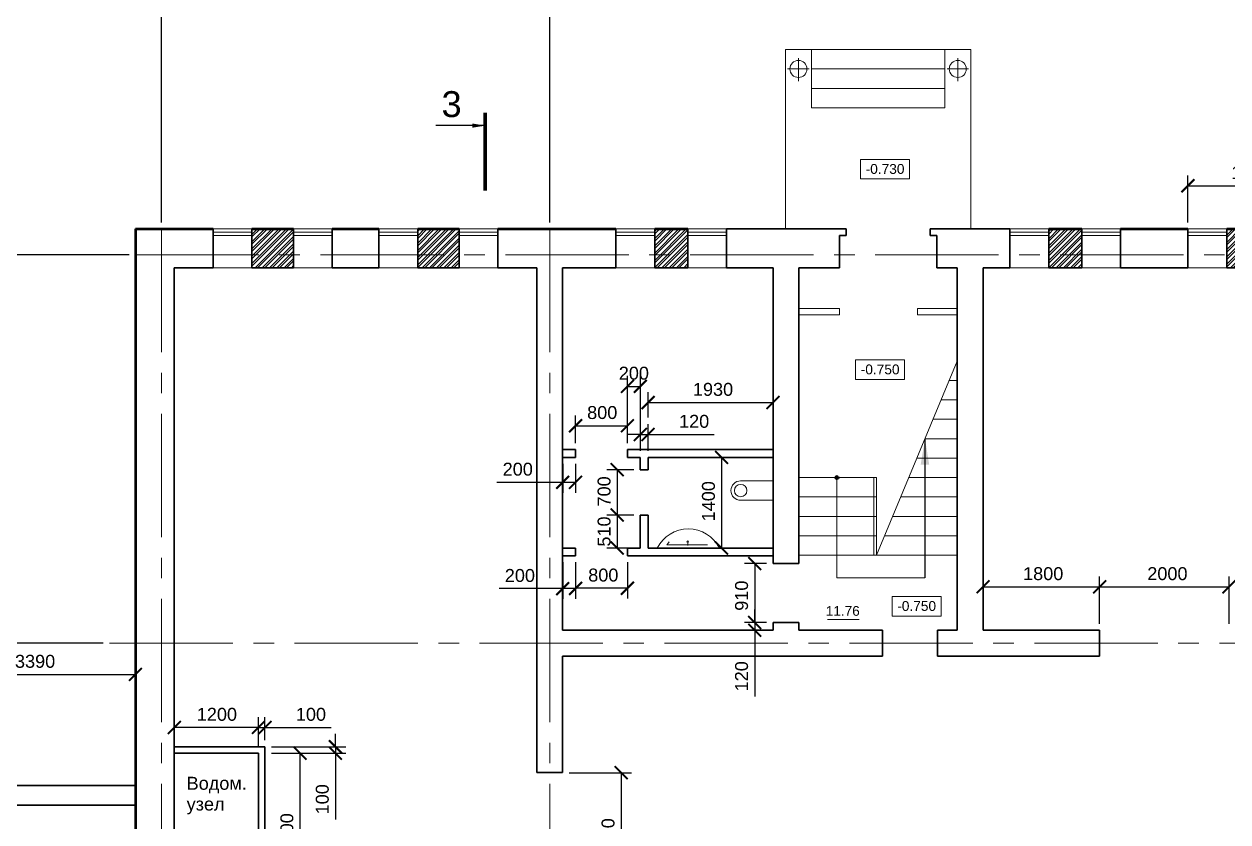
# Model space of a CAD drawing. Header units: millimetres. Extents: x -273 to 3634, y 3015 to 4572.
# Drawn here: x 2063.1 to 2249.1, y 3914.7 to 4037.9 of the extents above; entities that cross this region are included whole.
import ezdxf

# ---------------------------------------------------------------- set-up
doc = ezdxf.new("R2010")
doc.units = ezdxf.units.MM
doc.linetypes.add('CENTER2', pattern=[28.575, 19.05, -3.175, 3.175, -3.175])
doc.layers.add('@', color=250, linetype='Continuous', lineweight=60)
doc.styles.get("Standard").update_dxf_attribs({"font": 'arial.ttf', "height": 2})
doc.dimstyles.new('ISO-25', dxfattribs={"dimtxt": 2, "dimasz": 2, "dimexe": 1.6, "dimexo": 1, "dimgap": 1, "dimtad": 1, "dimdsep": 46, "dimtxsty": 'Standard', "dimblk": 'ARCHTICK', "dimcen": 2, "dimadec": 0, "dimazin": 0, "dimtfac": 1, "dimtmove": 0, "dimatfit": 3, "dimfxl": 1, "dimarcsym": 0})
pattern_1 = [(45, (847.1272, 3355.515), (-0.561266, 0.561266), []), (45, (847.1272, 3355.9119), (-0.561266, 0.561266), [])]

# ---------------------------------------------------------------- blocks, each defined once
blk = doc.blocks.new('_ArchTick')
at = {"color": 0, "linetype": 'ByBlock', "lineweight": 15, "const_width": 0.15}
blk.add_lwpolyline([(-0.5, -0.5), (0.5, 0.5)], dxfattribs=at)
blk = doc.blocks.new('*D257')
at = {"layer": '@', "color": 0, "lineweight": -2, "transparency": 16777216}
for p, q in [((2050.35, 3921.31), (2050.35, 3939.08)), ((2050.35, 3937.48), (2080.35, 3937.48)), ((2080.35, 3921.31), (2080.35, 3939.08))]:
    blk.add_line(p, q, dxfattribs=at)
at = {"layer": 'Defpoints', "color": 0, "lineweight": 15, "transparency": 16777216}
for p in [(2080.35, 3937.48), (2050.35, 3920.31), (2080.35, 3920.31)]:
    blk.add_point(p, dxfattribs=at)
at = {"layer": '@', "color": 0, "lineweight": -2, "transparency": 16777216, "xscale": 2, "yscale": 2, "zscale": 2, "rotation": 180}
blk.add_blockref('_ArchTick', (2050.35, 3937.48), dxfattribs=at)
at = {"layer": '@', "color": 0, "lineweight": -2, "transparency": 16777216, "xscale": 2, "yscale": 2, "zscale": 2}
blk.add_blockref('_ArchTick', (2080.35, 3937.48), dxfattribs=at)
at = {"layer": '@', "color": 0, "lineweight": 15, "transparency": 16777216, "insert": (2064.84, 3939.5), "char_height": 2, "attachment_point": 5}
blk.add_mtext('3390', dxfattribs=at)
blk = doc.blocks.new('*D260')
at = {"layer": '@', "color": 0, "lineweight": -2, "transparency": 16777216}
for p, q in [((2075.36, 3942.31), (2030.08, 3942.31)), ((2031.68, 3942.31), (2031.68, 3882.31)), ((2030.68, 3882.31), (2030.08, 3882.31))]:
    blk.add_line(p, q, dxfattribs=at)
at = {"layer": 'Defpoints', "color": 0, "lineweight": 15, "transparency": 16777216}
for p in [(2076.36, 3942.31), (2031.68, 3882.31), (2031.68, 3882.31)]:
    blk.add_point(p, dxfattribs=at)
at = {"layer": '@', "color": 0, "lineweight": -2, "transparency": 16777216, "xscale": 2, "yscale": 2, "zscale": 2}
for p, rotation in [((2031.68, 3942.31), 90), ((2031.68, 3882.31), 270)]:
    blk.add_blockref('_ArchTick', p, dxfattribs=dict(at, rotation=rotation))
at = {"layer": '@', "color": 0, "lineweight": 15, "transparency": 16777216, "insert": (2029.66, 3911.83), "char_height": 2, "attachment_point": 5, "rotation": 90}
blk.add_mtext('6000', dxfattribs=at)
blk = doc.blocks.new('*D261')
at = {"layer": '@', "color": 0, "lineweight": -2, "transparency": 16777216}
for p, q in [((2079.35, 4002.31), (2030.08, 4002.31)), ((2031.68, 4002.31), (2031.68, 3942.31)), ((2030.68, 3942.31), (2030.08, 3942.31))]:
    blk.add_line(p, q, dxfattribs=at)
at = {"layer": 'Defpoints', "color": 0, "lineweight": 15, "transparency": 16777216}
for p in [(2080.35, 4002.31), (2031.68, 3942.31), (2031.68, 3942.31)]:
    blk.add_point(p, dxfattribs=at)
at = {"layer": '@', "color": 0, "lineweight": -2, "transparency": 16777216, "xscale": 2, "yscale": 2, "zscale": 2}
for p, rotation in [((2031.68, 4002.31), 90), ((2031.68, 3942.31), 270)]:
    blk.add_blockref('_ArchTick', p, dxfattribs=dict(at, rotation=rotation))
at = {"layer": '@', "color": 0, "lineweight": 15, "transparency": 16777216, "insert": (2029.66, 3973.88), "char_height": 2, "attachment_point": 5, "rotation": 90}
blk.add_mtext('6000', dxfattribs=at)
blk = doc.blocks.new('*D265')
at = {"layer": '@', "color": 0, "lineweight": -2, "transparency": 16777216}
for p, q in [((2086.35, 3926.31), (2086.35, 3930.89)), ((2099.35, 3926.31), (2099.35, 3930.89)), ((2099.35, 3929.29), (2086.35, 3929.29))]:
    blk.add_line(p, q, dxfattribs=at)
at = {"layer": 'Defpoints', "color": 0, "lineweight": 15, "transparency": 16777216}
for p in [(2086.35, 3929.29), (2086.35, 3925.31), (2099.35, 3925.31)]:
    blk.add_point(p, dxfattribs=at)
at = {"layer": '@', "color": 0, "lineweight": -2, "transparency": 16777216, "xscale": 2, "yscale": 2, "zscale": 2, "rotation": 180}
blk.add_blockref('_ArchTick', (2086.35, 3929.29), dxfattribs=at)
at = {"layer": '@', "color": 0, "lineweight": -2, "transparency": 16777216, "xscale": 2, "yscale": 2, "zscale": 2}
blk.add_blockref('_ArchTick', (2099.35, 3929.29), dxfattribs=at)
at = {"layer": '@', "color": 0, "lineweight": 15, "transparency": 16777216, "insert": (2092.93, 3931.31), "char_height": 2, "attachment_point": 5}
blk.add_mtext('1200', dxfattribs=at)
blk = doc.blocks.new('*D266')
at = {"layer": '@', "color": 0, "lineweight": -2, "transparency": 16777216}
for p, q in [((2099.35, 3930.29), (2099.35, 3930.89)), ((2100.35, 3927.31), (2100.35, 3930.89)), ((2099.35, 3929.29), (2097.35, 3929.29)), ((2099.35, 3929.29), (2100.35, 3929.29)), ((2100.35, 3929.29), (2110.57, 3929.29))]:
    blk.add_line(p, q, dxfattribs=at)
at = {"layer": 'Defpoints', "color": 0, "lineweight": 15, "transparency": 16777216}
for p in [(2099.35, 3929.29), (2099.35, 3929.29), (2100.35, 3926.31)]:
    blk.add_point(p, dxfattribs=at)
at = {"layer": '@', "color": 0, "lineweight": -2, "transparency": 16777216, "xscale": 2, "yscale": 2, "zscale": 2}
blk.add_blockref('_ArchTick', (2099.35, 3929.29), dxfattribs=at)
at = {"layer": '@', "color": 0, "lineweight": -2, "transparency": 16777216, "xscale": 2, "yscale": 2, "zscale": 2, "rotation": 180}
blk.add_blockref('_ArchTick', (2100.35, 3929.29), dxfattribs=at)
at = {"layer": '@', "color": 0, "lineweight": 15, "transparency": 16777216, "insert": (2107.46, 3931.31), "char_height": 2, "attachment_point": 5}
blk.add_mtext('100', dxfattribs=at)
blk = doc.blocks.new('*D271')
at = {"layer": '@', "color": 0, "lineweight": -2, "transparency": 16777216}
for p, q in [((2101.35, 3925.31), (2107.37, 3925.31)), ((2105.77, 3901.31), (2105.77, 3925.31)), ((2109.66, 3901.31), (2104.17, 3901.31))]:
    blk.add_line(p, q, dxfattribs=at)
at = {"layer": 'Defpoints', "color": 0, "lineweight": 15, "transparency": 16777216}
for p in [(2100.35, 3925.31), (2105.77, 3925.31), (2110.66, 3901.31)]:
    blk.add_point(p, dxfattribs=at)
at = {"layer": '@', "color": 0, "lineweight": -2, "transparency": 16777216, "xscale": 2, "yscale": 2, "zscale": 2}
for p, rotation in [((2105.77, 3925.31), 90), ((2105.77, 3901.31), 270)]:
    blk.add_blockref('_ArchTick', p, dxfattribs=dict(at, rotation=rotation))
at = {"layer": '@', "color": 0, "lineweight": 15, "transparency": 16777216, "insert": (2103.75, 3912.94), "char_height": 2, "attachment_point": 5, "rotation": 90}
blk.add_mtext('2400', dxfattribs=at)
blk = doc.blocks.new('*D272')
at = {"layer": '@', "color": 0, "lineweight": -2, "transparency": 16777216}
for p, q in [((2111.24, 3926.31), (2111.24, 3928.31)), ((2101.35, 3926.31), (2112.84, 3926.31)), ((2111.24, 3926.31), (2111.24, 3925.31)), ((2106.77, 3925.31), (2112.84, 3925.31)), ((2111.24, 3925.31), (2111.24, 3915.09))]:
    blk.add_line(p, q, dxfattribs=at)
at = {"layer": 'Defpoints', "color": 0, "lineweight": 15, "transparency": 16777216}
for p in [(2100.35, 3926.31), (2105.77, 3925.31), (2111.24, 3925.31)]:
    blk.add_point(p, dxfattribs=at)
at = {"layer": '@', "color": 0, "lineweight": -2, "transparency": 16777216, "xscale": 2, "yscale": 2, "zscale": 2}
for p, rotation in [((2111.24, 3926.31), 270), ((2111.24, 3925.31), 90)]:
    blk.add_blockref('_ArchTick', p, dxfattribs=dict(at, rotation=rotation))
at = {"layer": '@', "color": 0, "lineweight": 15, "transparency": 16777216, "insert": (2109.22, 3918.2), "char_height": 2, "attachment_point": 5, "rotation": 90}
blk.add_mtext('100', dxfattribs=at)
blk = doc.blocks.new('*D274')
at = {"layer": '@', "color": 0, "lineweight": -2, "transparency": 16777216}
for p, q in [((2147.35, 3922.31), (2156.99, 3922.31)), ((2155.39, 3922.31), (2155.39, 3902.31)), ((2154.39, 3902.31), (2153.79, 3902.31))]:
    blk.add_line(p, q, dxfattribs=at)
at = {"layer": 'Defpoints', "color": 0, "lineweight": 15, "transparency": 16777216}
for p in [(2146.35, 3922.31), (2155.39, 3902.31), (2155.39, 3902.31)]:
    blk.add_point(p, dxfattribs=at)
at = {"layer": '@', "color": 0, "lineweight": -2, "transparency": 16777216, "xscale": 2, "yscale": 2, "zscale": 2}
for p, rotation in [((2155.39, 3922.31), 90), ((2155.39, 3902.31), 270)]:
    blk.add_blockref('_ArchTick', p, dxfattribs=dict(at, rotation=rotation))
at = {"layer": '@', "color": 0, "lineweight": 15, "transparency": 16777216, "insert": (2153.37, 3912.17), "char_height": 2, "attachment_point": 5, "rotation": 90}
blk.add_mtext('2000', dxfattribs=at)
blk = doc.blocks.new('*D308')
at = {"layer": '@', "color": 0, "lineweight": -2, "transparency": 16777216}
for p, q in [((2661.03, 3950.79), (2668.63, 3951.36)), ((2661.51, 3942.31), (2668.97, 3942.31))]:
    blk.add_line(p, q, dxfattribs=at)
blk.add_arc((2547.35, 3942.31), 120.02, 0, 4.2631, dxfattribs=at)
at = {"layer": 'Defpoints', "color": 0, "lineweight": 15, "transparency": 16777216}
for p in [(2660.04, 3950.71), (2654.05, 3950.27), (2667.22, 3948.27), (2076.36, 3942.31), (2660.51, 3942.31)]:
    blk.add_point(p, dxfattribs=at)
at = {"layer": '@', "color": 0, "lineweight": -2, "transparency": 16777216, "xscale": 2, "yscale": 2, "zscale": 2}
for p, rotation in [((2667.04, 3951.24), 94.26308767653013), ((2667.37, 3942.31), 270)]:
    blk.add_blockref('_ArchTick', p, dxfattribs=dict(at, rotation=rotation))
at = {"layer": '@', "color": 0, "lineweight": 15, "transparency": 16777216, "insert": (2669.33, 3946.33), "char_height": 2, "attachment_point": 5, "rotation": 271.8836}
blk.add_mtext('840', dxfattribs=at)
blk = doc.blocks.new('*D309')
at = {"layer": '@', "color": 0, "lineweight": -2, "transparency": 16777216}
for p, q in [((2661.51, 3942.31), (2669.13, 3942.31)), ((2661.03, 3933.84), (2668.79, 3933.26))]:
    blk.add_line(p, q, dxfattribs=at)
blk.add_arc((2547.35, 3942.31), 120.18, 355.7369, 0, dxfattribs=at)
at = {"layer": 'Defpoints', "color": 0, "lineweight": 15, "transparency": 16777216}
for p in [(2076.36, 3942.31), (2660.51, 3942.31), (2667.38, 3936.36), (2654.05, 3934.36), (2660.04, 3933.91)]:
    blk.add_point(p, dxfattribs=at)
at = {"layer": '@', "color": 0, "lineweight": -2, "transparency": 16777216, "xscale": 2, "yscale": 2, "zscale": 2}
for p, rotation in [((2667.53, 3942.31), 90), ((2667.19, 3933.38), 265.7369123234693)]:
    blk.add_blockref('_ArchTick', p, dxfattribs=dict(at, rotation=rotation))
at = {"layer": '@', "color": 0, "lineweight": 15, "transparency": 16777216, "insert": (2665.44, 3938.4), "char_height": 2, "attachment_point": 5, "rotation": 88.1023}
blk.add_mtext('840', dxfattribs=at)
blk = doc.blocks.new('*D316')
at = {"layer": '@', "color": 0, "lineweight": -2, "transparency": 16777216}
blk.add_line((2653.06, 3934.43), (2645.73, 3934.98), dxfattribs=at)
blk.add_arc((2547.35, 3942.31), 100.25, 355.7369, 0, dxfattribs=at)
at = {"layer": 'Defpoints', "color": 0, "lineweight": 15, "transparency": 16777216}
for p in [(2076.36, 3942.31), (2660.51, 3942.31), (2647.48, 3937.34), (2654.05, 3934.36), (2660.04, 3933.91)]:
    blk.add_point(p, dxfattribs=at)
at = {"layer": '@', "color": 0, "lineweight": -2, "transparency": 16777216, "xscale": 2, "yscale": 2, "zscale": 2}
for p, rotation in [((2647.6, 3942.31), 90), ((2647.32, 3934.86), 265.7369123234677)]:
    blk.add_blockref('_ArchTick', p, dxfattribs=dict(at, rotation=rotation))
at = {"layer": '@', "color": 0, "lineweight": 15, "transparency": 16777216, "insert": (2645.53, 3939.16), "char_height": 2, "attachment_point": 5, "rotation": 88.157}
blk.add_mtext('560', dxfattribs=at)
blk = doc.blocks.new('*D317')
at = {"layer": '@', "color": 0, "lineweight": -2, "transparency": 16777216}
blk.add_line((2653.06, 3950.19), (2645.74, 3949.65), dxfattribs=at)
blk.add_arc((2547.35, 3942.31), 100.26, 0, 4.2631, dxfattribs=at)
at = {"layer": 'Defpoints', "color": 0, "lineweight": 15, "transparency": 16777216}
for p in [(2660.04, 3950.71), (2654.05, 3950.27), (2647.49, 3947.29), (2076.36, 3942.31), (2660.51, 3942.31)]:
    blk.add_point(p, dxfattribs=at)
at = {"layer": '@', "color": 0, "lineweight": -2, "transparency": 16777216, "xscale": 2, "yscale": 2, "zscale": 2}
for p, rotation in [((2647.33, 3949.77), 94.26308767653113), ((2647.61, 3942.31), 270)]:
    blk.add_blockref('_ArchTick', p, dxfattribs=dict(at, rotation=rotation))
at = {"layer": '@', "color": 0, "lineweight": 15, "transparency": 16777216, "insert": (2649.57, 3945.85), "char_height": 2, "attachment_point": 5, "rotation": 271.9783}
blk.add_mtext('560', dxfattribs=at)
blk = doc.blocks.new('*D324')
at = {"layer": '@', "color": 0, "lineweight": -2, "transparency": 16777216}
for start, end in [(58.4925, 71.985), (0, 45), (333.015, 346.5075)]:
    blk.add_arc((2547.35, 3942.31), 8.51, start, end, dxfattribs=at)
at = {"layer": '@', "color": 0, "lineweight": 15, "transparency": 16777216}
for points in [[(2552, 3949.83), (2551.59, 3949.31), (2553.37, 3948.33)], [(2555.3, 3940.37), (2555.96, 3940.29), (2555.86, 3942.31)]]:
    blk.add_solid(points, dxfattribs=at)
at = {"layer": 'Defpoints', "color": 0, "lineweight": 15, "transparency": 16777216}
for p in [(2663.21, 4058.17), (2554.72, 3946.57), (2076.36, 3942.31), (2547.35, 3942.31), (2660.51, 3942.31)]:
    blk.add_point(p, dxfattribs=at)
at = {"layer": '@', "color": 0, "lineweight": 15, "transparency": 16777216, "insert": (2557.17, 3946.1), "char_height": 2, "attachment_point": 5, "rotation": 291.0988}
blk.add_mtext('45°', dxfattribs=at)
blk = doc.blocks.new('*D396')
at = {"layer": '@', "color": 0, "lineweight": -2, "transparency": 16777216}
for p, q in [((2242.95, 4007.31), (2242.95, 4014.58)), ((2261.35, 4007.31), (2261.35, 4014.58)), ((2242.95, 4012.98), (2261.35, 4012.98))]:
    blk.add_line(p, q, dxfattribs=at)
at = {"layer": 'Defpoints', "color": 0, "lineweight": 15, "transparency": 16777216}
for p in [(2261.35, 4012.98), (2242.95, 4006.31), (2261.35, 4006.31)]:
    blk.add_point(p, dxfattribs=at)
at = {"layer": '@', "color": 0, "lineweight": -2, "transparency": 16777216, "xscale": 2, "yscale": 2, "zscale": 2, "rotation": 180}
blk.add_blockref('_ArchTick', (2242.95, 4012.98), dxfattribs=at)
at = {"layer": '@', "color": 0, "lineweight": -2, "transparency": 16777216, "xscale": 2, "yscale": 2, "zscale": 2}
blk.add_blockref('_ArchTick', (2261.35, 4012.98), dxfattribs=at)
at = {"layer": '@', "color": 0, "lineweight": 15, "transparency": 16777216, "insert": (2252.74, 4015), "char_height": 2, "attachment_point": 5}
blk.add_mtext('1840', dxfattribs=at)
blk = doc.blocks.new('*D406')
at = {"layer": '@', "color": 0, "lineweight": -2, "transparency": 16777216}
for p, q in [((2211.31, 3945.31), (2211.31, 3952.62)), ((2229.31, 3945.31), (2229.31, 3952.62)), ((2211.31, 3951.02), (2229.31, 3951.02))]:
    blk.add_line(p, q, dxfattribs=at)
at = {"layer": 'Defpoints', "color": 0, "lineweight": 15, "transparency": 16777216}
for p in [(2229.31, 3951.02), (2211.31, 3944.31), (2229.31, 3944.31)]:
    blk.add_point(p, dxfattribs=at)
at = {"layer": '@', "color": 0, "lineweight": -2, "transparency": 16777216, "xscale": 2, "yscale": 2, "zscale": 2, "rotation": 180}
blk.add_blockref('_ArchTick', (2211.31, 3951.02), dxfattribs=at)
at = {"layer": '@', "color": 0, "lineweight": -2, "transparency": 16777216, "xscale": 2, "yscale": 2, "zscale": 2}
blk.add_blockref('_ArchTick', (2229.31, 3951.02), dxfattribs=at)
at = {"layer": '@', "color": 0, "lineweight": 15, "transparency": 16777216, "insert": (2220.59, 3953.04), "char_height": 2, "attachment_point": 5}
blk.add_mtext('1800', dxfattribs=at)
blk = doc.blocks.new('*D407')
at = {"layer": '@', "color": 0, "lineweight": -2, "transparency": 16777216}
for p, q in [((2229.31, 3952.02), (2229.31, 3952.62)), ((2249.31, 3945.31), (2249.31, 3952.62)), ((2229.31, 3951.02), (2249.31, 3951.02))]:
    blk.add_line(p, q, dxfattribs=at)
at = {"layer": 'Defpoints', "color": 0, "lineweight": 15, "transparency": 16777216}
for p in [(2229.31, 3951.02), (2249.31, 3951.02), (2249.31, 3944.31)]:
    blk.add_point(p, dxfattribs=at)
at = {"layer": '@', "color": 0, "lineweight": -2, "transparency": 16777216, "xscale": 2, "yscale": 2, "zscale": 2, "rotation": 180}
blk.add_blockref('_ArchTick', (2229.31, 3951.02), dxfattribs=at)
at = {"layer": '@', "color": 0, "lineweight": -2, "transparency": 16777216, "xscale": 2, "yscale": 2, "zscale": 2}
blk.add_blockref('_ArchTick', (2249.31, 3951.02), dxfattribs=at)
at = {"layer": '@', "color": 0, "lineweight": 15, "transparency": 16777216, "insert": (2239.78, 3953.04), "char_height": 2, "attachment_point": 5}
blk.add_mtext('2000', dxfattribs=at)
blk = doc.blocks.new('*D408')
at = {"layer": '@', "color": 0, "lineweight": -2, "transparency": 16777216}
for p, q in [((2176.02, 3945.51), (2176.02, 3947.51)), ((2177.85, 3945.51), (2174.42, 3945.51)), ((2176.02, 3945.51), (2176.02, 3944.31)), ((2177.85, 3944.31), (2174.42, 3944.31)), ((2176.02, 3944.31), (2176.02, 3934.09))]:
    blk.add_line(p, q, dxfattribs=at)
at = {"layer": 'Defpoints', "color": 0, "lineweight": 15, "transparency": 16777216}
for p in [(2178.85, 3945.51), (2176.02, 3944.31), (2178.85, 3944.31)]:
    blk.add_point(p, dxfattribs=at)
at = {"layer": '@', "color": 0, "lineweight": -2, "transparency": 16777216, "xscale": 2, "yscale": 2, "zscale": 2}
for p, rotation in [((2176.02, 3945.51), 270), ((2176.02, 3944.31), 90)]:
    blk.add_blockref('_ArchTick', p, dxfattribs=dict(at, rotation=rotation))
at = {"layer": '@', "color": 0, "lineweight": 15, "transparency": 16777216, "insert": (2174, 3937.2), "char_height": 2, "attachment_point": 5, "rotation": 90}
blk.add_mtext('120', dxfattribs=at)
blk = doc.blocks.new('*D409')
at = {"layer": '@', "color": 0, "lineweight": -2, "transparency": 16777216}
for p, q in [((2177.85, 3954.61), (2174.42, 3954.61)), ((2176.02, 3954.61), (2176.02, 3945.51)), ((2175.02, 3945.51), (2174.42, 3945.51))]:
    blk.add_line(p, q, dxfattribs=at)
at = {"layer": 'Defpoints', "color": 0, "lineweight": 15, "transparency": 16777216}
for p in [(2178.85, 3954.61), (2176.02, 3945.51), (2176.02, 3945.51)]:
    blk.add_point(p, dxfattribs=at)
at = {"layer": '@', "color": 0, "lineweight": -2, "transparency": 16777216, "xscale": 2, "yscale": 2, "zscale": 2}
for p, rotation in [((2176.02, 3954.61), 90), ((2176.02, 3945.51), 270)]:
    blk.add_blockref('_ArchTick', p, dxfattribs=dict(at, rotation=rotation))
at = {"layer": '@', "color": 0, "lineweight": 15, "transparency": 16777216, "insert": (2174, 3949.65), "char_height": 2, "attachment_point": 5, "rotation": 90}
blk.add_mtext('910', dxfattribs=at)
blk = doc.blocks.new('*D410')
at = {"layer": '@', "color": 0, "lineweight": -2, "transparency": 16777216}
for p, q in [((2157.35, 3962.11), (2153.18, 3962.11)), ((2154.78, 3962.11), (2154.78, 3957.01)), ((2157.35, 3957.01), (2153.18, 3957.01))]:
    blk.add_line(p, q, dxfattribs=at)
at = {"layer": 'Defpoints', "color": 0, "lineweight": 15, "transparency": 16777216}
for p in [(2158.35, 3962.11), (2154.78, 3957.01), (2158.35, 3957.01)]:
    blk.add_point(p, dxfattribs=at)
at = {"layer": '@', "color": 0, "lineweight": -2, "transparency": 16777216, "xscale": 2, "yscale": 2, "zscale": 2}
for p, rotation in [((2154.78, 3962.11), 90), ((2154.78, 3957.01), 270)]:
    blk.add_blockref('_ArchTick', p, dxfattribs=dict(at, rotation=rotation))
at = {"layer": '@', "color": 0, "lineweight": 15, "transparency": 16777216, "insert": (2152.76, 3959.56), "char_height": 2, "attachment_point": 5, "rotation": 90}
blk.add_mtext('510', dxfattribs=at)
blk = doc.blocks.new('*D411')
at = {"layer": '@', "color": 0, "lineweight": -2, "transparency": 16777216}
for p, q in [((2157.35, 3969.11), (2153.18, 3969.11)), ((2154.78, 3969.11), (2154.78, 3962.11)), ((2153.78, 3962.11), (2153.18, 3962.11))]:
    blk.add_line(p, q, dxfattribs=at)
at = {"layer": 'Defpoints', "color": 0, "lineweight": 15, "transparency": 16777216}
for p in [(2158.35, 3969.11), (2154.78, 3962.11), (2154.78, 3962.11)]:
    blk.add_point(p, dxfattribs=at)
at = {"layer": '@', "color": 0, "lineweight": -2, "transparency": 16777216, "xscale": 2, "yscale": 2, "zscale": 2}
for p, rotation in [((2154.78, 3969.11), 90), ((2154.78, 3962.11), 270)]:
    blk.add_blockref('_ArchTick', p, dxfattribs=dict(at, rotation=rotation))
at = {"layer": '@', "color": 0, "lineweight": 15, "transparency": 16777216, "insert": (2152.76, 3965.76), "char_height": 2, "attachment_point": 5, "rotation": 90}
blk.add_mtext('700', dxfattribs=at)
blk = doc.blocks.new('*D412')
at = {"layer": '@', "color": 0, "lineweight": -2, "transparency": 16777216}
for p, q in [((2146.35, 3970.01), (2146.35, 3965.56)), ((2148.35, 3970.01), (2148.35, 3965.56)), ((2146.35, 3967.16), (2136.18, 3967.16)), ((2148.35, 3967.16), (2146.35, 3967.16))]:
    blk.add_line(p, q, dxfattribs=at)
at = {"layer": 'Defpoints', "color": 0, "lineweight": 15, "transparency": 16777216}
for p in [(2146.35, 3971.01), (2148.35, 3971.01), (2146.35, 3967.16)]:
    blk.add_point(p, dxfattribs=at)
at = {"layer": '@', "color": 0, "lineweight": -2, "transparency": 16777216, "xscale": 2, "yscale": 2, "zscale": 2, "rotation": 180}
blk.add_blockref('_ArchTick', (2146.35, 3967.16), dxfattribs=at)
at = {"layer": '@', "color": 0, "lineweight": -2, "transparency": 16777216, "xscale": 2, "yscale": 2, "zscale": 2}
blk.add_blockref('_ArchTick', (2148.35, 3967.16), dxfattribs=at)
at = {"layer": '@', "color": 0, "lineweight": 15, "transparency": 16777216, "insert": (2139.41, 3969.18), "char_height": 2, "attachment_point": 5}
blk.add_mtext('200', dxfattribs=at)
blk = doc.blocks.new('*D413')
at = {"layer": '@', "color": 0, "lineweight": -2, "transparency": 16777216}
for p, q in [((2148.35, 3973.21), (2148.35, 3977.51)), ((2156.35, 3973.21), (2156.35, 3977.51)), ((2148.35, 3975.91), (2156.35, 3975.91))]:
    blk.add_line(p, q, dxfattribs=at)
at = {"layer": 'Defpoints', "color": 0, "lineweight": 15, "transparency": 16777216}
for p in [(2156.35, 3975.91), (2148.35, 3972.21), (2156.35, 3972.21)]:
    blk.add_point(p, dxfattribs=at)
at = {"layer": '@', "color": 0, "lineweight": -2, "transparency": 16777216, "xscale": 2, "yscale": 2, "zscale": 2, "rotation": 180}
blk.add_blockref('_ArchTick', (2148.35, 3975.91), dxfattribs=at)
at = {"layer": '@', "color": 0, "lineweight": -2, "transparency": 16777216, "xscale": 2, "yscale": 2, "zscale": 2}
blk.add_blockref('_ArchTick', (2156.35, 3975.91), dxfattribs=at)
at = {"layer": '@', "color": 0, "lineweight": 15, "transparency": 16777216, "insert": (2152.46, 3977.93), "char_height": 2, "attachment_point": 5}
blk.add_mtext('800', dxfattribs=at)
blk = doc.blocks.new('*D414')
at = {"layer": '@', "color": 0, "lineweight": -2, "transparency": 16777216}
for p, q in [((2156.35, 3976.91), (2156.35, 3983.59)), ((2158.35, 3972.01), (2158.35, 3983.59)), ((2156.35, 3981.99), (2158.35, 3981.99))]:
    blk.add_line(p, q, dxfattribs=at)
at = {"layer": 'Defpoints', "color": 0, "lineweight": 15, "transparency": 16777216}
for p in [(2158.35, 3981.99), (2156.35, 3975.91), (2158.35, 3971.01)]:
    blk.add_point(p, dxfattribs=at)
at = {"layer": '@', "color": 0, "lineweight": -2, "transparency": 16777216, "xscale": 2, "yscale": 2, "zscale": 2, "rotation": 180}
blk.add_blockref('_ArchTick', (2156.35, 3981.99), dxfattribs=at)
at = {"layer": '@', "color": 0, "lineweight": -2, "transparency": 16777216, "xscale": 2, "yscale": 2, "zscale": 2}
blk.add_blockref('_ArchTick', (2158.35, 3981.99), dxfattribs=at)
at = {"layer": '@', "color": 0, "lineweight": 15, "transparency": 16777216, "insert": (2157.35, 3984.01), "char_height": 2, "attachment_point": 5}
blk.add_mtext('200', dxfattribs=at)
blk = doc.blocks.new('*D415')
at = {"layer": '@', "color": 0, "lineweight": -2, "transparency": 16777216}
for p, q in [((2158.35, 3972.01), (2158.35, 3976.15)), ((2159.55, 3972.01), (2159.55, 3976.15)), ((2158.35, 3974.55), (2156.35, 3974.55)), ((2158.35, 3974.55), (2159.55, 3974.55)), ((2159.55, 3974.55), (2169.77, 3974.55))]:
    blk.add_line(p, q, dxfattribs=at)
at = {"layer": 'Defpoints', "color": 0, "lineweight": 15, "transparency": 16777216}
for p in [(2159.55, 3974.55), (2158.35, 3971.01), (2159.55, 3971.01)]:
    blk.add_point(p, dxfattribs=at)
at = {"layer": '@', "color": 0, "lineweight": -2, "transparency": 16777216, "xscale": 2, "yscale": 2, "zscale": 2}
blk.add_blockref('_ArchTick', (2158.35, 3974.55), dxfattribs=at)
at = {"layer": '@', "color": 0, "lineweight": -2, "transparency": 16777216, "xscale": 2, "yscale": 2, "zscale": 2, "rotation": 180}
blk.add_blockref('_ArchTick', (2159.55, 3974.55), dxfattribs=at)
at = {"layer": '@', "color": 0, "lineweight": 15, "transparency": 16777216, "insert": (2166.66, 3976.57), "char_height": 2, "attachment_point": 5}
blk.add_mtext('120', dxfattribs=at)
blk = doc.blocks.new('*D416')
at = {"layer": '@', "color": 0, "lineweight": -2, "transparency": 16777216}
for p, q in [((2159.55, 3977.15), (2159.55, 3981.08)), ((2178.85, 3973.21), (2178.85, 3981.08)), ((2159.55, 3979.48), (2178.85, 3979.48))]:
    blk.add_line(p, q, dxfattribs=at)
at = {"layer": 'Defpoints', "color": 0, "lineweight": 15, "transparency": 16777216}
for p in [(2178.85, 3979.48), (2159.55, 3976.15), (2178.85, 3972.21)]:
    blk.add_point(p, dxfattribs=at)
at = {"layer": '@', "color": 0, "lineweight": -2, "transparency": 16777216, "xscale": 2, "yscale": 2, "zscale": 2, "rotation": 180}
blk.add_blockref('_ArchTick', (2159.55, 3979.48), dxfattribs=at)
at = {"layer": '@', "color": 0, "lineweight": -2, "transparency": 16777216, "xscale": 2, "yscale": 2, "zscale": 2}
blk.add_blockref('_ArchTick', (2178.85, 3979.48), dxfattribs=at)
at = {"layer": '@', "color": 0, "lineweight": 15, "transparency": 16777216, "insert": (2169.58, 3981.51), "char_height": 2, "attachment_point": 5}
blk.add_mtext('1930', dxfattribs=at)
blk = doc.blocks.new('*D417')
at = {"layer": '@', "color": 0, "lineweight": -2, "transparency": 16777216}
for p, q in [((2177.85, 3971.01), (2169.3, 3971.01)), ((2170.9, 3971.01), (2170.9, 3957.01)), ((2177.85, 3957.01), (2169.3, 3957.01))]:
    blk.add_line(p, q, dxfattribs=at)
at = {"layer": 'Defpoints', "color": 0, "lineweight": 15, "transparency": 16777216}
for p in [(2178.85, 3971.01), (2170.9, 3957.01), (2178.85, 3957.01)]:
    blk.add_point(p, dxfattribs=at)
at = {"layer": '@', "color": 0, "lineweight": -2, "transparency": 16777216, "xscale": 2, "yscale": 2, "zscale": 2}
for p, rotation in [((2170.9, 3971.01), 90), ((2170.9, 3957.01), 270)]:
    blk.add_blockref('_ArchTick', p, dxfattribs=dict(at, rotation=rotation))
at = {"layer": '@', "color": 0, "lineweight": 15, "transparency": 16777216, "insert": (2168.88, 3964.24), "char_height": 2, "attachment_point": 5, "rotation": 90}
blk.add_mtext('1400', dxfattribs=at)
blk = doc.blocks.new('*D418')
at = {"layer": '@', "color": 0, "lineweight": -2, "transparency": 16777216}
for p, q in [((2148.35, 3954.81), (2148.35, 3949.2)), ((2156.35, 3954.81), (2156.35, 3949.2)), ((2156.35, 3950.8), (2148.35, 3950.8))]:
    blk.add_line(p, q, dxfattribs=at)
at = {"layer": 'Defpoints', "color": 0, "lineweight": 15, "transparency": 16777216}
for p in [(2148.35, 3955.81), (2156.35, 3955.81), (2148.35, 3950.8)]:
    blk.add_point(p, dxfattribs=at)
at = {"layer": '@', "color": 0, "lineweight": -2, "transparency": 16777216, "xscale": 2, "yscale": 2, "zscale": 2, "rotation": 180}
blk.add_blockref('_ArchTick', (2148.35, 3950.8), dxfattribs=at)
at = {"layer": '@', "color": 0, "lineweight": -2, "transparency": 16777216, "xscale": 2, "yscale": 2, "zscale": 2}
blk.add_blockref('_ArchTick', (2156.35, 3950.8), dxfattribs=at)
at = {"layer": '@', "color": 0, "lineweight": 15, "transparency": 16777216, "insert": (2152.63, 3952.82), "char_height": 2, "attachment_point": 5}
blk.add_mtext('800', dxfattribs=at)
blk = doc.blocks.new('*D419')
at = {"layer": '@', "color": 0, "lineweight": -2, "transparency": 16777216}
for p, q in [((2146.35, 3954.81), (2146.35, 3949.14)), ((2146.35, 3950.74), (2136.52, 3950.74)), ((2148.35, 3950.74), (2146.35, 3950.74)), ((2148.35, 3949.8), (2148.35, 3949.14))]:
    blk.add_line(p, q, dxfattribs=at)
at = {"layer": 'Defpoints', "color": 0, "lineweight": 15, "transparency": 16777216}
for p in [(2146.35, 3955.81), (2146.35, 3950.74), (2148.35, 3950.8)]:
    blk.add_point(p, dxfattribs=at)
at = {"layer": '@', "color": 0, "lineweight": -2, "transparency": 16777216, "xscale": 2, "yscale": 2, "zscale": 2, "rotation": 180}
blk.add_blockref('_ArchTick', (2146.35, 3950.74), dxfattribs=at)
at = {"layer": '@', "color": 0, "lineweight": -2, "transparency": 16777216, "xscale": 2, "yscale": 2, "zscale": 2}
blk.add_blockref('_ArchTick', (2148.35, 3950.74), dxfattribs=at)
at = {"layer": '@', "color": 0, "lineweight": 15, "transparency": 16777216, "insert": (2139.74, 3952.76), "char_height": 2, "attachment_point": 5}
blk.add_mtext('200', dxfattribs=at)
blk = doc.blocks.new('*D420')
at = {"layer": '@', "color": 0, "lineweight": -2, "transparency": 16777216}
for p, q in [((2084.35, 4007.31), (2084.35, 4089.64)), ((2144.35, 4007.31), (2144.35, 4089.64)), ((2084.35, 4088.04), (2144.35, 4088.04))]:
    blk.add_line(p, q, dxfattribs=at)
at = {"layer": 'Defpoints', "color": 0, "lineweight": 15, "transparency": 16777216}
for p in [(2144.35, 4088.04), (2084.35, 4006.31), (2144.35, 4006.31)]:
    blk.add_point(p, dxfattribs=at)
at = {"layer": '@', "color": 0, "lineweight": -2, "transparency": 16777216, "xscale": 2, "yscale": 2, "zscale": 2, "rotation": 180}
blk.add_blockref('_ArchTick', (2084.35, 4088.04), dxfattribs=at)
at = {"layer": '@', "color": 0, "lineweight": -2, "transparency": 16777216, "xscale": 2, "yscale": 2, "zscale": 2}
blk.add_blockref('_ArchTick', (2144.35, 4088.04), dxfattribs=at)
at = {"layer": '@', "color": 0, "lineweight": 15, "transparency": 16777216, "insert": (2114.43, 4090.06), "char_height": 2, "attachment_point": 5}
blk.add_mtext('6000', dxfattribs=at)

msp = doc.modelspace()

# ---------------------------------------------------------------- hatches: boundary and pattern name
at = {"layer": '@', "lineweight": 15}
h = msp.add_hatch(dxfattribs=at)
h.set_pattern_fill('STEEL', color=0, scale=0.25, style=0)
h.set_pattern_definition(pattern_1)
h.paths.add_polyline_path([(2104.749, 4006.314), (2098.349, 4006.314), (2098.349, 4002.314), (2104.749, 4002.314)])
h.paths.add_polyline_path([(2104.749, 4002.314), (2098.349, 4002.314), (2098.349, 4000.314), (2104.749, 4000.314)])
h.paths.add_polyline_path([(2130.349, 4006.314), (2123.949, 4006.314), (2123.949, 4002.314), (2130.349, 4002.314)])
h.paths.add_polyline_path([(2130.349, 4002.314), (2123.949, 4002.314), (2123.949, 4000.314), (2130.349, 4000.314)])
h = msp.add_hatch(dxfattribs=at)
h.set_pattern_fill('STEEL', color=0, scale=0.25, style=0)
h.set_pattern_definition(pattern_1)
h.paths.add_polyline_path([(2165.674, 4000.314), (2165.674, 4002.314), (2160.574, 4002.314), (2160.574, 4000.314)])
h.paths.add_polyline_path([(2160.574, 4006.314), (2160.574, 4002.314), (2165.674, 4002.314), (2165.674, 4006.314)])
h = msp.add_hatch(dxfattribs=at)
h.set_pattern_fill('STEEL', color=0, scale=0.25, style=0)
h.set_pattern_definition([(45, (886.1024, 3331.3388), (-0.561266, 0.561266), []), (45, (886.1024, 3331.7357), (-0.561266, 0.561266), [])])
h.paths.add_polyline_path([(2221.455, 4006.314), (2221.455, 4002.314), (2226.555, 4002.314), (2226.555, 4006.314)])
h.paths.add_polyline_path([(2226.555, 4000.314), (2226.555, 4002.314), (2221.455, 4002.314), (2221.455, 4000.314)])
h.paths.add_polyline_path([(2248.955, 4006.314), (2248.955, 4002.314), (2255.355, 4002.314), (2255.355, 4006.314)])
h.paths.add_polyline_path([(2255.355, 4000.314), (2255.355, 4002.314), (2248.955, 4002.314), (2248.955, 4000.314)])
h.paths.add_polyline_path([(2277.755, 4006.314), (2277.755, 4002.314), (2284.155, 4002.314), (2284.155, 4006.314)])
h.paths.add_polyline_path([(2277.755, 4002.314), (2277.755, 4000.314), (2284.155, 4000.314), (2284.155, 4002.314)])

# ---------------------------------------------------------------- linework, layer by layer
at = {"layer": '@', "color": 0, "lineweight": 15}
for p, q in [((2180.771, 4006.314), (2180.771, 4034.014)), ((2180.771, 4034.014), (2209.394, 4034.014)), ((2182.771, 4029.112), (2182.771, 4032.7)), ((2184.771, 4025.014), (2184.771, 4034.014)), ((2205.394, 4034.014), (2205.394, 4025.014)), ((2207.394, 4029.112), (2207.394, 4032.7)), ((2209.394, 4034.014), (2209.394, 4006.314)), ((2181.108, 4031.014), (2184.419, 4031.014)), ((2184.771, 4031.014), (2205.394, 4031.014)), ((2205.731, 4031.014), (2209.042, 4031.014)), ((2184.771, 4028.014), (2205.394, 4028.014)), ((2184.771, 4025.014), (2205.394, 4025.014)), ((2199.927, 4017.052), (2192.355, 4017.052)), ((2192.355, 4017.052), (2192.355, 4014.023)), ((2199.927, 4014.023), (2199.927, 4017.052)), ((2192.355, 4014.023), (2199.927, 4014.023)), ((2092.349, 4006.314), (2098.349, 4006.314)), ((2104.749, 4006.314), (2110.749, 4006.314)), ((2117.949, 4006.314), (2123.949, 4006.314)), ((2130.349, 4006.314), (2136.349, 4006.314)), ((2154.574, 4006.314), (2160.574, 4006.314)), ((2165.674, 4006.314), (2171.674, 4006.314)), ((2215.455, 4006.314), (2221.455, 4006.314)), ((2226.555, 4006.314), (2232.555, 4006.314)), ((2242.955, 4006.314), (2248.955, 4006.314)), ((2092.349, 4005.814), (2098.349, 4005.814)), ((2092.349, 4005.314), (2098.349, 4005.314)), ((2104.749, 4005.814), (2110.749, 4005.814)), ((2104.749, 4005.314), (2110.749, 4005.314)), ((2117.949, 4005.814), (2123.949, 4005.814)), ((2117.949, 4005.314), (2123.949, 4005.314)), ((2130.349, 4005.814), (2136.349, 4005.814)), ((2130.349, 4005.314), (2136.349, 4005.314)), ((2154.574, 4005.814), (2160.574, 4005.814)), ((2154.574, 4005.314), (2160.574, 4005.314)), ((2165.674, 4005.814), (2171.674, 4005.814)), ((2165.674, 4005.314), (2171.674, 4005.314)), ((2215.455, 4005.814), (2221.455, 4005.814)), ((2215.455, 4005.314), (2221.455, 4005.314)), ((2226.555, 4005.814), (2232.555, 4005.814)), ((2226.555, 4005.314), (2232.555, 4005.314)), ((2242.955, 4005.814), (2248.955, 4005.814)), ((2242.955, 4005.314), (2248.955, 4005.314)), ((2092.349, 4000.314), (2098.349, 4000.314)), ((2104.749, 4000.314), (2110.749, 4000.314)), ((2117.949, 4000.314), (2123.949, 4000.314)), ((2130.349, 4000.314), (2136.349, 4000.314)), ((2154.574, 4000.314), (2160.574, 4000.314)), ((2165.674, 4000.314), (2171.674, 4000.314)), ((2215.455, 4000.314), (2221.455, 4000.314)), ((2226.555, 4000.314), (2232.555, 4000.314)), ((2242.955, 4000.314), (2248.955, 4000.314)), ((2182.849, 3994.029), (2189.143, 3994.029)), ((2189.143, 3994.029), (2189.143, 3993.029)), ((2201.188, 3993.029), (2201.188, 3994.029)), ((2201.188, 3994.029), (2207.305, 3994.029)), ((2189.143, 3993.029), (2182.849, 3993.029)), ((2207.305, 3993.029), (2201.188, 3993.029)), ((2199.17, 3986.086), (2191.598, 3986.086)), ((2191.598, 3986.086), (2191.598, 3983.058)), ((2194.849, 3955.896), (2207.305, 3985.896)), ((2199.17, 3983.058), (2199.17, 3986.086)), ((2191.598, 3983.058), (2199.17, 3983.058)), ((2206.06, 3982.896), (2207.305, 3982.896)), ((2204.814, 3979.896), (2207.305, 3979.896)), ((2203.569, 3976.896), (2207.305, 3976.896)), ((2202.323, 3973.896), (2207.305, 3973.896)), ((2201.077, 3970.896), (2207.305, 3970.896)), ((2178.849, 3967.384), (2173.849, 3967.384)), ((2182.849, 3967.896), (2194.849, 3967.896)), ((2188.729, 3967.896), (2188.729, 3952.383)), ((2194.449, 3967.896), (2194.449, 3955.896)), ((2194.849, 3967.896), (2194.849, 3955.896)), ((2199.832, 3967.896), (2207.305, 3967.896)), ((2173.849, 3964.384), (2178.849, 3964.384)), ((2182.849, 3964.896), (2194.849, 3964.896)), ((2198.586, 3964.896), (2207.305, 3964.896)), ((2182.849, 3961.896), (2194.849, 3961.896)), ((2197.341, 3961.896), (2207.305, 3961.896)), ((2165.491, 3957.993), (2165.853, 3957.993)), ((2165.671, 3957.391), (2165.671, 3958.17)), ((2182.849, 3958.896), (2194.849, 3958.896)), ((2196.095, 3958.896), (2207.305, 3958.896)), ((2162.451, 3957.481), (2168.737, 3957.481)), ((2182.849, 3955.896), (2207.305, 3955.896)), ((2188.729, 3952.383), (2202.323, 3952.383)), ((2204.808, 3949.541), (2197.236, 3949.541)), ((2197.236, 3949.541), (2197.236, 3946.512)), ((2204.808, 3946.512), (2204.808, 3949.541)), ((2187.276, 3945.95), (2192.146, 3945.95)), ((2197.236, 3946.512), (2204.808, 3946.512))]:
    msp.add_line(p, q, dxfattribs=at)
at = {"layer": '@', "color": 0, "lineweight": 100}
msp.add_line((2134.376, 4012.264), (2134.376, 4024.264), dxfattribs=at)
at = {"layer": '@', "color": 0, "lineweight": 50}
for p, q in [((2080.349, 4006.314), (2080.349, 3897.314)), ((2080.349, 4006.314), (2092.349, 4006.314)), ((2098.349, 4006.314), (2104.749, 4006.314)), ((2110.749, 4006.314), (2117.949, 4006.314)), ((2123.949, 4006.314), (2130.349, 4006.314)), ((2136.349, 4006.314), (2154.574, 4006.314)), ((2160.574, 4006.314), (2165.674, 4006.314)), ((2221.455, 4006.314), (2226.555, 4006.314)), ((2232.555, 4006.314), (2242.955, 4006.314)), ((2248.955, 4006.314), (2255.355, 4006.314))]:
    msp.add_line(p, q, dxfattribs=at)
at = {"layer": '@', "color": 0, "linetype": 'CENTER2', "lineweight": 15}
for p, q in [((2084.349, 4006.314), (2084.349, 3878.314)), ((2144.349, 4006.314), (2144.349, 3878.314)), ((2080.349, 4002.314), (2509.349, 4002.314)), ((2076.359, 3942.314), (2660.506, 3942.314))]:
    msp.add_line(p, q, dxfattribs=at)
at = {"layer": '@', "color": 0, "lineweight": 30}
for p, q in [((2092.349, 4006.314), (2092.349, 4000.314)), ((2098.349, 4006.314), (2098.349, 4000.314)), ((2104.749, 4006.314), (2104.749, 4000.314)), ((2110.749, 4006.314), (2110.749, 4000.314)), ((2117.949, 4006.314), (2117.949, 4000.314)), ((2123.949, 4006.314), (2123.949, 4000.314)), ((2130.349, 4006.314), (2130.349, 4000.314)), ((2136.349, 4006.314), (2136.349, 4000.314)), ((2154.574, 4006.314), (2154.574, 4000.314)), ((2160.574, 4006.314), (2160.574, 4000.314)), ((2165.674, 4006.314), (2165.674, 4000.314)), ((2171.674, 4006.314), (2171.674, 4000.314)), ((2171.674, 4006.314), (2190.143, 4006.314)), ((2190.143, 4006.314), (2190.143, 4005.314)), ((2203.143, 4006.314), (2203.143, 4005.314)), ((2203.143, 4006.314), (2215.455, 4006.314)), ((2215.455, 4006.314), (2215.455, 4000.314)), ((2221.455, 4006.314), (2221.455, 4000.314)), ((2226.555, 4006.314), (2226.555, 4000.314)), ((2232.555, 4006.314), (2232.555, 4000.314)), ((2242.955, 4006.314), (2242.955, 4000.314)), ((2248.955, 4006.314), (2248.955, 4000.314)), ((2189.143, 4000.314), (2189.143, 4005.314)), ((2190.143, 4005.314), (2189.143, 4005.314)), ((2203.143, 4005.314), (2204.143, 4005.314)), ((2204.143, 4000.314), (2204.143, 4005.314)), ((2086.349, 4000.314), (2086.349, 3897.314)), ((2086.349, 4000.314), (2092.349, 4000.314)), ((2098.349, 4000.314), (2104.749, 4000.314)), ((2110.749, 4000.314), (2117.949, 4000.314)), ((2123.949, 4000.314), (2130.349, 4000.314)), ((2136.349, 4000.314), (2142.349, 4000.314)), ((2142.349, 4000.314), (2142.349, 3922.314)), ((2146.349, 4000.314), (2146.349, 3944.314)), ((2146.349, 4000.314), (2154.574, 4000.314)), ((2160.574, 4000.314), (2165.674, 4000.314)), ((2171.674, 4000.314), (2178.849, 4000.314)), ((2178.849, 4000.314), (2178.849, 3954.614)), ((2182.849, 4000.314), (2182.849, 3954.614)), ((2182.849, 4000.314), (2189.143, 4000.314)), ((2204.143, 4000.314), (2207.305, 4000.314)), ((2207.305, 4000.314), (2207.305, 3954.614)), ((2211.305, 4000.314), (2211.305, 3954.614)), ((2211.305, 4000.314), (2215.455, 4000.314)), ((2221.455, 4000.314), (2226.555, 4000.314)), ((2232.555, 4000.314), (2242.955, 4000.314)), ((2248.955, 4000.314), (2255.355, 4000.314)), ((2148.349, 3972.214), (2146.349, 3972.214)), ((2148.349, 3971.014), (2146.349, 3971.014)), ((2148.349, 3972.214), (2148.349, 3971.014)), ((2156.349, 3972.214), (2178.849, 3972.214)), ((2156.349, 3971.014), (2156.349, 3972.214)), ((2156.349, 3971.014), (2158.349, 3971.014)), ((2158.349, 3971.014), (2158.349, 3969.114)), ((2159.549, 3971.014), (2159.549, 3969.114)), ((2159.549, 3971.014), (2178.849, 3971.014)), ((2159.549, 3969.114), (2158.349, 3969.114)), ((2159.549, 3962.114), (2158.349, 3962.114)), ((2158.349, 3962.114), (2158.349, 3957.014)), ((2159.549, 3962.114), (2159.549, 3957.014)), ((2148.349, 3957.014), (2146.349, 3957.014)), ((2148.349, 3957.014), (2148.349, 3955.814)), ((2156.349, 3955.814), (2156.349, 3957.014)), ((2158.349, 3957.014), (2156.349, 3957.014)), ((2178.849, 3957.014), (2159.549, 3957.014)), ((2148.349, 3955.814), (2146.349, 3955.814)), ((2178.849, 3955.814), (2156.349, 3955.814)), ((2182.849, 3954.614), (2178.849, 3954.614)), ((2207.305, 3954.614), (2207.305, 3944.314)), ((2211.305, 3954.614), (2211.305, 3944.314)), ((2178.849, 3945.514), (2182.849, 3945.514)), ((2178.849, 3945.514), (2178.849, 3944.314)), ((2182.849, 3945.514), (2182.849, 3944.314)), ((2146.349, 3944.314), (2178.849, 3944.314)), ((2182.849, 3944.314), (2195.74, 3944.314)), ((2195.74, 3940.314), (2195.74, 3944.314)), ((2204.27, 3944.314), (2204.27, 3940.314)), ((2204.27, 3944.314), (2207.305, 3944.314)), ((2211.305, 3944.314), (2229.305, 3944.314)), ((2229.305, 3940.314), (2229.305, 3944.314)), ((2146.349, 3940.314), (2195.74, 3940.314)), ((2146.349, 3940.314), (2146.349, 3922.314)), ((2204.27, 3940.314), (2229.305, 3940.314)), ((2086.349, 3926.314), (2098.349, 3926.314)), ((2098.349, 3926.314), (2100.349, 3926.314)), ((2100.349, 3926.314), (2100.349, 3925.314)), ((2086.349, 3925.314), (2098.349, 3925.314)), ((2098.349, 3925.314), (2099.349, 3925.314)), ((2099.349, 3925.314), (2099.349, 3897.314)), ((2100.349, 3925.314), (2100.349, 3897.314)), ((2142.349, 3922.314), (2146.349, 3922.314)), ((2050.349, 3920.314), (2080.349, 3920.314)), ((2050.349, 3917.314), (2080.349, 3917.314))]:
    msp.add_line(p, q, dxfattribs=at)
at = {"layer": '@', "color": 0, "lineweight": 15}
for centre, radius in [((2182.771, 4031.014), 1.316), ((2207.394, 4031.014), 1.316), ((2173.849, 3965.884), 0.961)]:
    msp.add_circle(centre, radius, dxfattribs=at)
at = {"layer": '@', "color": 0, "lineweight": 50}
msp.add_circle((2188.729, 3967.896), 0.195, dxfattribs=at)
at = {"layer": '@', "color": 0, "lineweight": 15}
for centre, radius, start, end in [((2173.849, 3965.884), 1.5, 90, 270), ((2165.769, 3954.554), 5.401, 27.1012, 152.8988), ((2166.128, 3955.02), 4.425, 138.5892, 146.21404)]:
    msp.add_arc(centre, radius, start, end, dxfattribs=at)

# ---------------------------------------------------------------- texts
for s, height, p in [('3', 4, (2127.639, 4023.586)), ('-0.730', 1.5144, (2193.159, 4014.812)), ('-0.750', 1.5144, (2192.401, 3983.847)), ('-0.750', 1.5144, (2198.04, 3947.301)), ('11.76', 1.5, (2187.003, 3946.544)), ('Водом.', 2, (2088.255, 3919.674)), ('узел', 2, (2088.255, 3916.462))]:
    msp.add_text(s, height=height, dxfattribs=at).set_placement(p)

# ---------------------------------------------------------------- dimensions: what is measured, and where the dimension line sits
for base, p1, p2, text, picture, middle in [((2144.349, 4088.042), (2084.349, 4006.314), (2144.349, 4006.314), '6000', '*D420', (2114.429, 4088.042)), ((2261.355, 4012.976), (2242.955, 4006.314), (2261.355, 4006.314), '1840', '*D396', (2252.743, 4012.976)), ((2158.349, 3981.988), (2156.349, 3975.913), (2158.349, 3971.014), '200', '*D414', (2157.349, 3981.988)), ((2178.849, 3979.485), (2159.549, 3976.151), (2178.849, 3972.214), '1930', '*D416', (2169.576, 3979.485)), ((2156.349, 3975.913), (2148.349, 3972.214), (2156.349, 3972.214), '800', '*D413', (2152.458, 3975.913)), ((2159.549, 3974.551), (2158.349, 3971.014), (2159.549, 3971.014), '120', '*D415', (2166.661, 3974.551)), ((2146.349, 3967.157), (2148.349, 3971.014), (2146.349, 3971.014), '200', '*D412', (2139.408, 3967.157)), ((2146.349, 3950.736), (2148.349, 3950.803), (2146.349, 3955.814), '200', '*D419', (2139.745, 3950.736)), ((2148.349, 3950.803), (2156.349, 3955.814), (2148.349, 3955.814), '800', '*D418', (2152.634, 3950.803)), ((2229.305, 3951.023), (2211.305, 3944.314), (2229.305, 3944.314), '1800', '*D406', (2220.593, 3951.023)), ((2249.305, 3951.023), (2229.305, 3951.023), (2249.305, 3944.314), '2000', '*D407', (2239.781, 3951.023)), ((2080.349, 3937.476), (2050.349, 3920.314), (2080.349, 3920.314), '3390', '*D257', (2064.843, 3937.476)), ((2086.349, 3929.293), (2099.349, 3925.314), (2086.349, 3925.314), '1200', '*D265', (2092.933, 3929.293)), ((2099.349, 3929.293), (2100.349, 3926.314), (2099.349, 3929.293), '100', '*D266', (2107.461, 3929.293))]:
    dim = msp.add_linear_dim(base=base, p1=p1, p2=p2, text=text, dimstyle='ISO-25', dxfattribs=at)
    dim.commit()
    dim.dimension.update_dxf_attribs({"geometry": picture, "text_midpoint": middle, "dimtype": 160})
dim = msp.add_angular_dim_2l(base=(2554.722, 3946.571), line1=((2076.359, 3942.314), (2660.506, 3942.314)), line2=((2547.349, 3942.314), (2663.207, 4058.172)), dimstyle='ISO-25', override={"dimsah": 1}, dxfattribs=at)
dim.commit()
dim.dimension.update_dxf_attribs({"geometry": '*D324', "text_midpoint": (2555.291, 3945.379), "dimtype": 162})
for base, p1, p2, text, picture, middle in [((2031.683, 3942.314), (2080.349, 4002.314), (2031.683, 3942.314), '6000', '*D261', (2031.683, 3973.878)), ((2170.9, 3957.014), (2178.849, 3971.014), (2178.849, 3957.014), '1400', '*D417', (2170.9, 3964.236)), ((2154.778, 3962.114), (2158.349, 3969.114), (2154.778, 3962.114), '700', '*D411', (2154.778, 3965.764)), ((2154.778, 3957.014), (2158.349, 3962.114), (2158.349, 3957.014), '510', '*D410', (2154.778, 3959.564)), ((2176.022, 3945.514), (2178.849, 3954.614), (2176.022, 3945.514), '910', '*D409', (2176.022, 3949.652)), ((2176.022, 3944.314), (2178.849, 3945.514), (2178.849, 3944.314), '120', '*D408', (2176.022, 3937.203)), ((2031.683, 3882.314), (2076.359, 3942.314), (2031.683, 3882.314), '6000', '*D260', (2031.683, 3911.83)), ((2111.237, 3925.314), (2100.349, 3926.314), (2105.769, 3925.314), '100', '*D272', (2111.237, 3918.203)), ((2105.769, 3925.314), (2110.662, 3901.314), (2100.349, 3925.314), '2400', '*D271', (2105.769, 3912.944)), ((2155.388, 3902.314), (2146.349, 3922.314), (2155.388, 3902.314), '2000', '*D274', (2155.388, 3912.172))]:
    dim = msp.add_linear_dim(base=base, p1=p1, p2=p2, angle=90, text=text, dimstyle='ISO-25', dxfattribs=at)
    dim.commit()
    dim.dimension.update_dxf_attribs({"geometry": picture, "text_midpoint": middle, "dimtype": 160})
for base, line2, text, picture, middle in [((2667.222, 3948.265), ((2660.037, 3950.714), (2654.053, 3950.268)), '840', '*D308', (2667.305, 3946.259)), ((2647.485, 3947.286), ((2660.037, 3950.714), (2654.053, 3950.268)), '560', '*D317', (2647.549, 3945.775)), ((2667.38, 3936.356), ((2654.053, 3934.36), (2660.037, 3933.914)), '840', '*D309', (2667.462, 3938.335)), ((2647.477, 3937.344), ((2654.053, 3934.36), (2660.037, 3933.914)), '560', '*D316', (2647.549, 3939.09))]:
    dim = msp.add_angular_dim_2l(base=base, line1=((2076.359, 3942.314), (2660.506, 3942.314)), line2=line2, text=text, dimstyle='ISO-25', dxfattribs=at)
    dim.commit()
    dim.dimension.update_dxf_attribs({"geometry": picture, "text_midpoint": middle, "dimtype": 162})

# ---------------------------------------------------------------- leaders
at = {"layer": '@', "color": 0, "lineweight": 50}
msp.add_leader([(2134.376, 4022.264), (2126.746, 4022.264)], dimstyle='ISO-25', override={"dimgap": 1, "dimtad": 0}, dxfattribs=at)
at = {"layer": '@', "color": 0, "lineweight": 15}
msp.add_leader([(2202.323, 3973.896), (2202.323, 3952.383)], dimstyle='ISO-25', override={"dimasz": 4, "dimgap": 1, "dimtad": 0}, dxfattribs=at)

doc.saveas('drawing.dxf')
